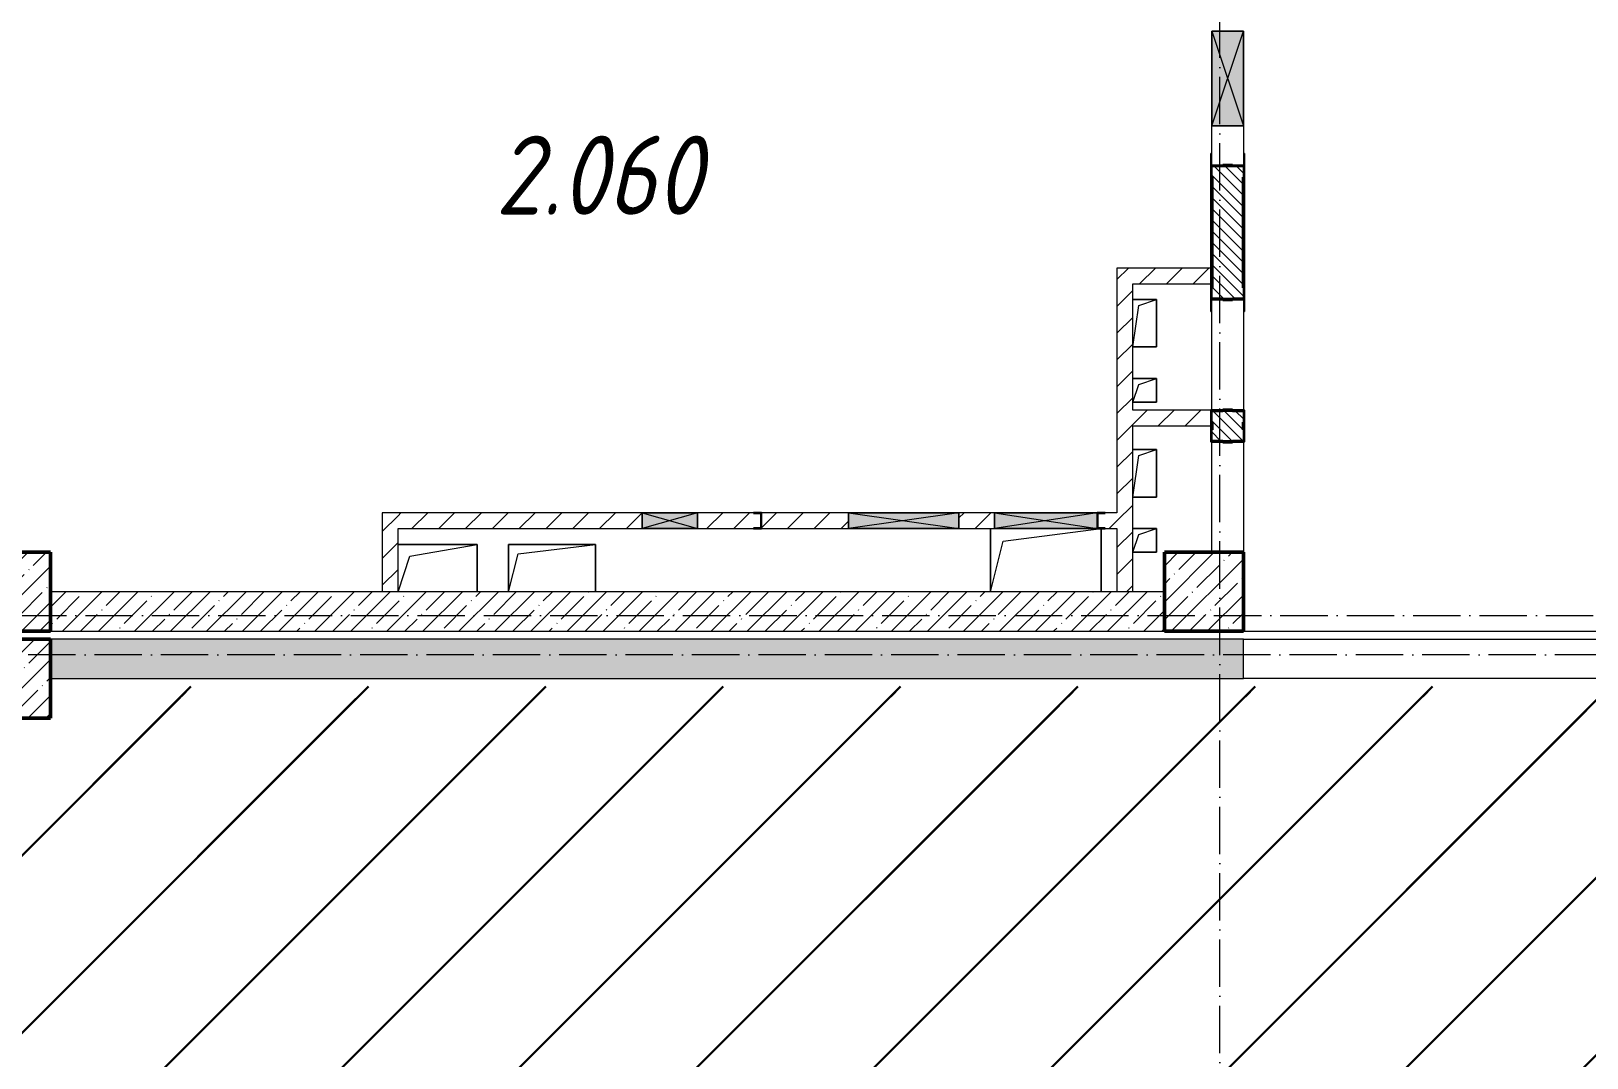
# Model space of a CAD drawing. Header units: millimetres. Extents: x -17017 to 628417, y -109036 to 199237.
# Drawn here: x 514496 to 524342, y 97614 to 104115 of the extents above; entities that cross this region are included whole.
import ezdxf

# ---------------------------------------------------------------- set-up
doc = ezdxf.new("R2010")
doc.units = ezdxf.units.MM
doc.linetypes.add('50_200_ШТРИХ_1Т_ш5_п1_п1_', pattern=[700, 500, -100, 0, -100])
for name, color, linetype, lineweight in [('3.1) ЖБ окна 1.2 м', 102, 'Continuous', 30), ('A-DETL-GENF-OTLN', 7, 'Continuous', 9), ('A-FLOR-____-OTLN', 7, 'Continuous', 9), ('A-GENM-____-MCUT', 7, 'Continuous', 25), ('A-GENM-____-OTLN', 7, 'Continuous', 9), ('A-GENM-____-OTLN-1', 7, 'Continuous', 25), ('A-GLAZ-____-OTLN', 7, 'Continuous', 9), ('A-WALL-____-MCUT-1', 7, 'Continuous', 9), ('A-WALL-____-MCUT-2', 7, 'Continuous', 50), ('A-WALL-____-OTLN', 7, 'Continuous', 9), ('A-WALL-____-PATT-1', 7, 'Continuous', 9), ('A-WALL-FNSH-MCUT-1', 7, 'Continuous', 9), ('I-WALL-____-OTLN', 7, 'Continuous', 9), ('S-COLS-____-MCUT', 7, 'Continuous', 50), ('S-COLS-____-OTLN', 7, 'Continuous', 9), ('S-GRID-____-OTLN-1', 7, '50_200_ШТРИХ_1Т_ш5_п1_п1_', 9), ('Марки помещений', 7, 'Continuous', 9), ('стяжа', 7, 'Continuous', 30)]:
    doc.layers.add(name, color=color, linetype=linetype, lineweight=lineweight)
doc.styles.add('ISOCPEUR_I_3', font='isocpeui.ttf', dxfattribs={"width": 0.85, "height": 2.2})
pattern_1 = [(45, (524287.85, 195180.7), (-561.266, 561.266), [])]
pattern_2 = [(45, (516567.8, 90784.41), (-84.8528, 84.8528), [])]
pattern_3 = [(45, (516567.8, 90784.41), (-114.0493, 114.0493), []), (45, (516681.85, 90784.41), (-114.0493, 114.0493), [201.612, -40.322, 3.353, -36.97])]

# ---------------------------------------------------------------- blocks, each defined once
blk = doc.blocks.new('BSC_Колонна _Прямоугольная - 500х500-V42-АР1_План отверстий 2 этажа в осях 1-64_А-ГГ')
at = {"layer": 'S-COLS-____-OTLN'}
h = blk.add_hatch(dxfattribs=at)
h.set_pattern_fill('FP_71', color=256, style=0, pattern_type=2)
h.set_pattern_definition([(45, (2200, -9781.04), (-114.0493, 114.0493), []), (45, (2314.05, -9781.04), (-114.0493, 114.0493), [201.612, -40.322, 3.353, -36.97])])
h.paths.add_polyline_path([(-250, -250), (250, -250), (250, 250), (-250, 250)], flags=0)
at = {"layer": 'S-COLS-____-MCUT'}
for p, q in [((250, 250), (-250, 250)), ((-250, 250), (-250, -250)), ((250, -250), (250, 250)), ((-250, -250), (250, -250))]:
    blk.add_line(p, q, dxfattribs=at)
blk = doc.blocks.new('BSC_Колонна _Прямоугольная - 500х500-V43-АР1_План отверстий 2 этажа в осях 1-64_А-ГГ')
at = {"layer": 'S-COLS-____-OTLN'}
h = blk.add_hatch(dxfattribs=at)
h.set_pattern_fill('FP_72', color=256, style=0, pattern_type=2)
h.set_pattern_definition([(45, (-5350, -9781.04), (-114.0493, 114.0493), []), (45, (-5235.95, -9781.04), (-114.0493, 114.0493), [201.613, -40.323, 3.353, -36.97])])
h.paths.add_polyline_path([(-250, -250), (250, -250), (250, 250), (-250, 250)], flags=0)
at = {"layer": 'S-COLS-____-MCUT'}
for p, q in [((250, 250), (-250, 250)), ((-250, 250), (-250, -250)), ((250, -250), (250, 250)), ((-250, -250), (250, -250))]:
    blk.add_line(p, q, dxfattribs=at)
blk = doc.blocks.new('BSC_Колонна _Прямоугольная - 500х500-V137-АР1_План отверстий 2 этажа в осях 1-64_А-ГГ')
at = {"layer": 'S-COLS-____-OTLN'}
h = blk.add_hatch(dxfattribs=at)
h.set_pattern_fill('FP_167', color=256, style=0, pattern_type=2)
h.set_pattern_definition([(45, (2200, -9231.04), (-114.0493, 114.0493), []), (45, (2314.05, -9231.04), (-114.0493, 114.0493), [201.612, -40.322, 3.353, -36.97])])
h.paths.add_polyline_path([(-250, -250), (250, -250), (250, 250), (-250, 250), (-250, 104.8)], flags=0)
at = {"layer": 'S-COLS-____-MCUT'}
for p, q in [((250, 250), (-250, 250)), ((-250, 250), (-250, -250)), ((250, -250), (250, 250)), ((-250, -250), (250, -250))]:
    blk.add_line(p, q, dxfattribs=at)
blk = doc.blocks.new('Фахверк_СКБ_Уголок - 200_3960_зеркало-28268689-АР1_План отверстий 2 этажа в осях 1-64_А-ГГ')
at = {"layer": 'A-GENM-____-MCUT'}
for p, q in [((200, 156), (125, 156)), ((125, 156), (125, 81)), ((131, 81), (131, 150)), ((131, 150), (200, 150)), ((200, 150), (200, 156)), ((125, 81), (131, 81)), ((131, 19), (125, 19)), ((125, 19), (125, -56)), ((131, -50), (131, 19)), ((125, -56), (200, -56)), ((200, -50), (131, -50)), ((200, -56), (200, -50))]:
    blk.add_line(p, q, dxfattribs=at)
blk = doc.blocks.new('154_Стойка_СКБ_Уголок - СМ-2180_200-28268025-АР1_План отверстий 2 этажа в осях 1-64_А-ГГ')
at = {"layer": 'A-GENM-____-MCUT'}
for p, q in [((125, 156), (125, 81)), ((200, 156), (125, 156)), ((131, 81), (131, 150)), ((131, 150), (200, 150)), ((200, 150), (200, 156)), ((125, 81), (131, 81)), ((131, 19), (125, 19)), ((125, 19), (125, -56)), ((131, -50), (131, 19)), ((125, -56), (200, -56)), ((200, -50), (131, -50)), ((200, -56), (200, -50))]:
    blk.add_line(p, q, dxfattribs=at)
blk = doc.blocks.new('Стойка_Влож_Уголок_Опорный - Уголок-28213941-АР1_План отверстий 2 этажа в осях 1-64_А-ГГ')
at = {"layer": 'A-GENM-____-OTLN'}
for p, q in [((-212, -6), (-212, 0)), ((0, 0), (0, -6)), ((-212, -75), (-212, -6)), ((-212, -6), (-206, -6)), ((-212, -75), (-206, -75)), ((-6, -6), (0, -6)), ((-6, -75), (0, -75)), ((0, -6), (0, -75))]:
    blk.add_line(p, q, dxfattribs=at)
blk = doc.blocks.new('154_Фахверк_СКБ_Швеллер - Тип_100_3960-28318856-АР1_План отверстий 2 этажа в осях 1-64_А-ГГ')
at = {"layer": 'A-GENM-____-MCUT'}
for p, q in [((175, 50), (125, 50)), ((125, 50), (125, -50)), ((128, 47), (175, 47)), ((128, -47), (128, 47)), ((175, 47), (175, 50)), ((125, -50), (175, -50)), ((175, -47), (128, -47)), ((175, -50), (175, -47))]:
    blk.add_line(p, q, dxfattribs=at)
blk = doc.blocks.new('AR_Отверстие прямоугольное _в плите_ - AR_Отверстие прямоугольное _в плите_-V148-АР1_План отверстий 2 этажа в осях 1-64_А-ГГ')
at = {"layer": 'A-GENM-____-OTLN'}
for p, q in [((75, 75), (-75, 75)), ((-75, -75), (-37.5, 37.5)), ((-37.5, 37.5), (75, 75)), ((75, -75), (75, 75)), ((-75, -75), (75, -75))]:
    blk.add_line(p, q, dxfattribs=at)
blk = doc.blocks.new('AR_Отверстие прямоугольное _в плите_ - AR_Отверстие прямоугольное _в плите_-V149-АР1_План отверстий 2 этажа в осях 1-64_А-ГГ')
at = {"layer": 'A-GENM-____-OTLN'}
for p, q in [((75, 150), (-75, 150)), ((-75, -150), (-37.5, 112.5)), ((-37.5, 112.5), (75, 150)), ((75, -150), (75, 150)), ((-75, -150), (75, -150))]:
    blk.add_line(p, q, dxfattribs=at)
blk = doc.blocks.new('AR_Отверстие прямоугольное _в плите_ - AR_Отверстие прямоугольное _в плите_-30552525-АР1_План отверстий 2 этажа в осях 1-64_А-ГГ')
at = {"layer": 'A-GENM-____-OTLN'}
for p, q in [((-350, 200), (-350, -200)), ((-270, 120), (350, 200)), ((350, -200), (350, 200)), ((-350, -200), (-270, 120))]:
    blk.add_line(p, q, dxfattribs=at)
blk = doc.blocks.new('AR_Отверстие прямоугольное _в плите_ - AR_Отверстие прямоугольное _в плите_-30459267-АР1_План отверстий 2 этажа в осях 1-64_А-ГГ')
at = {"layer": 'A-GENM-____-OTLN'}
for p, q in [((250, 150), (-250, 150)), ((-175, 75), (250, 150)), ((250, -150), (250, 150)), ((-250, -150), (-175, 75))]:
    blk.add_line(p, q, dxfattribs=at)
blk = doc.blocks.new('AR_Отверстие прямоугольное _в плите_ - AR_Отверстие прямоугольное _в плите_-30552596-АР1_План отверстий 2 этажа в осях 1-64_А-ГГ')
at = {"layer": 'A-GENM-____-OTLN'}
for p, q in [((275, 150), (-275, 150)), ((-275, 150), (-275, -150)), ((-215, 90), (275, 150)), ((275, -150), (275, 150)), ((-275, -150), (-215, 90))]:
    blk.add_line(p, q, dxfattribs=at)
blk = doc.blocks.new('AR_Отверстие прямоугольное _в стене_ - AR_Отверстие прямоугольное _в стене__ОВ-36887039-АР1_План отверстий 2 этажа в осях 1-64_А-ГГ')
at = {"layer": 'A-GLAZ-____-OTLN'}
blk.add_hatch(color=256, dxfattribs=at).paths.add_polyline_path([(325, -50), (325, 50), (-325, 50), (-325, -50), (55, -50)], flags=0)
at = {"layer": 'A-DETL-GENF-OTLN'}
for p, q in [((-325, -50), (-325, 50)), ((-325, 50), (325, 50)), ((325, 50), (-325, -50)), ((-325, 50), (325, -50)), ((325, 50), (-325, 50)), ((-325, 50), (-325, -50)), ((325, 50), (325, -50)), ((325, -50), (325, 50)), ((325, -50), (-325, -50)), ((-325, -50), (325, -50))]:
    blk.add_line(p, q, dxfattribs=at)
blk = doc.blocks.new('AR_Отверстие прямоугольное _в стене__БезПР - AR_Отверстие прямоугольное _в стене__БезПР-36429042-АР1_План отверстий 2 этажа в осях 1-64_А-ГГ')
at = {"layer": 'A-GLAZ-____-OTLN'}
blk.add_hatch(color=256, dxfattribs=at).paths.add_polyline_path([(-350, -50), (350, -50), (350, 50), (-350, 50)], flags=0)
at = {"layer": 'A-DETL-GENF-OTLN'}
for p, q in [((-350, -50), (-350, 50)), ((-350, 50), (350, 50)), ((350, 50), (-350, -50)), ((-350, 50), (350, -50)), ((350, 50), (-350, 50)), ((-350, 50), (-350, -50)), ((350, 50), (350, -50)), ((350, -50), (350, 50)), ((350, -50), (-350, -50)), ((-350, -50), (350, -50))]:
    blk.add_line(p, q, dxfattribs=at)
at = {"layer": 'A-GLAZ-____-OTLN'}
blk.add_line((350, 50), (-350, 50), dxfattribs=at)
blk = doc.blocks.new('AR_Отверстие прямоугольное _в стене__БезПР - AR_Отверстие прямоугольное _в стене__БезПР-36788977-АР1_План отверстий 2 этажа в осях 1-64_А-ГГ')
at = {"layer": 'A-GLAZ-____-OTLN'}
blk.add_hatch(color=256, dxfattribs=at).paths.add_polyline_path([(175, -50), (175, 50), (-175, 50), (-175, -50)], flags=0)
at = {"layer": 'A-DETL-GENF-OTLN'}
for p, q in [((-175, -50), (-175, 50)), ((-175, 50), (175, 50)), ((175, 50), (-175, -50)), ((-175, 50), (175, -50)), ((175, 50), (-175, 50)), ((-175, 50), (-175, -50)), ((175, 50), (175, -50)), ((175, -50), (175, 50)), ((175, -50), (-175, -50)), ((-175, -50), (175, -50))]:
    blk.add_line(p, q, dxfattribs=at)
at = {"layer": 'A-GLAZ-____-OTLN'}
blk.add_line((175, 50), (-175, 50), dxfattribs=at)
blk = doc.blocks.new('AR_Отверстие прямоугольное _в стене_ - AR_Отверстие прямоугольное _в стене__ОВ-36870782-АР1_План отверстий 2 этажа в осях 1-64_А-ГГ')
at = {"layer": 'A-GLAZ-____-OTLN'}
blk.add_hatch(color=256, dxfattribs=at).paths.add_polyline_path([(-300, 100), (-300, -100), (300, -100), (300, 100)], flags=0)
at = {"layer": 'A-DETL-GENF-OTLN'}
for p, q in [((-300, -100), (-300, 100)), ((-300, 100), (300, 100)), ((300, 100), (-300, -100)), ((-300, 100), (300, -100)), ((300, 100), (-300, 100)), ((-300, 100), (-300, -100)), ((300, 100), (300, -100)), ((300, -100), (300, 100)), ((300, -100), (-300, -100)), ((-300, -100), (300, -100))]:
    blk.add_line(p, q, dxfattribs=at)
blk = doc.blocks.new('154_Фахверк_СКБ_Швеллер - Тип_100_3960_зеркало-V199-АР1_План отверстий 2 этажа в осях 1-64_А-ГГ')
at = {"layer": 'A-GENM-____-MCUT'}
for p, q in [((175, 50), (125, 50)), ((128, 47), (175, 47)), ((128, -47), (128, 47)), ((175, 47), (175, 50)), ((125, -50), (175, -50)), ((175, -47), (128, -47)), ((175, -50), (175, -47))]:
    blk.add_line(p, q, dxfattribs=at)
blk = doc.blocks.new('2этаж')
at = {"layer": 'S-GRID-____-OTLN-1', "color": 251, "ltscale": 0.6, "true_color": 0x636466}
for p, q in [((-10141.7, 454533.3), (-10141.7, 508896.9)), ((-20260.4, 468647), (8278.9, 468647)), ((88482.7, 468397), (-20037.2, 468397))]:
    blk.add_line(p, q, dxfattribs=at)

msp = doc.modelspace()

# ---------------------------------------------------------------- hatches: boundary and pattern name
at = {"layer": 'A-WALL-____-PATT-1'}
h = msp.add_hatch(dxfattribs=at)
h.set_pattern_fill('FP_6', color=256, style=0, pattern_type=2)
h.set_pattern_definition([(135, (516567.8, 90784.41), (-35.35534, -35.35534), [])])
h.paths.add_polyline_path([(522098.8, 101515.5), (522098.8, 101521.5), (522167.8, 101521.5), (522167.8, 101709.5), (522098.8, 101709.5), (522098.8, 101715.5), (522036.8, 101715.5), (522036.8, 101709.5), (521967.8, 101709.5), (521967.8, 101521.5), (522036.8, 101521.5), (522036.8, 101515.5)], flags=0)
h.paths.add_polyline_path([(522036.8, 102415.5), (522098.8, 102415.5), (522098.8, 102421.5), (522167.8, 102421.5), (522167.8, 103259.5), (522098.8, 103259.5), (522098.8, 103265.5), (522036.8, 103265.5), (522036.8, 103259.5), (521967.8, 103259.5), (521967.8, 102421.5), (522036.8, 102421.5)], flags=0)
h.paths.add_polyline_path([(522098.8, 104415.5), (522167.8, 104415.5), (522167.8, 104715.5), (521967.8, 104715.5), (521967.8, 104415.5), (522036.8, 104415.5)], flags=0)
h = msp.add_hatch(dxfattribs=at)
h.set_pattern_fill('FP_4', color=256, style=0, pattern_type=2)
h.set_pattern_definition(pattern_2)
h.paths.add_polyline_path([(521367.8, 100565.5), (521467.8, 100565.5), (521467.8, 102615.5), (521367.8, 102615.5), (521367.8, 100965.5)], flags=0)
h = msp.add_hatch(dxfattribs=at)
h.set_pattern_fill('FP_4', color=256, style=0, pattern_type=2)
h.set_pattern_definition(pattern_2)
h.paths.add_polyline_path([(521967.8, 102515.5), (521967.8, 102615.5), (521467.8, 102615.5), (521467.8, 102515.5), (521856.5, 102515.5)], flags=0)
h = msp.add_hatch(dxfattribs=at)
h.set_pattern_fill('FP_4', color=256, style=0, pattern_type=2)
h.set_pattern_definition(pattern_2)
h.paths.add_polyline_path([(521967.8, 101615.5), (521967.8, 101640.5), (521961.8, 101640.5), (521961.8, 101715.5), (521467.8, 101715.5), (521467.8, 101615.5), (521961.8, 101615.5)], flags=0)
h = msp.add_hatch(dxfattribs=at)
h.set_pattern_fill('FP_4', color=256, style=0, pattern_type=2)
h.set_pattern_definition(pattern_2)
h.paths.add_polyline_path([(516817.8, 100565.5), (516817.8, 101065.5), (516717.8, 101065.5), (516717.8, 100565.5)], flags=0)
h = msp.add_hatch(dxfattribs=at)
h.set_pattern_fill('FP_4', color=256, style=0, pattern_type=2)
h.set_pattern_definition(pattern_2)
h.paths.add_polyline_path([(521292.8, 100965.5), (521367.8, 100965.5), (521367.8, 101065.5), (521292.8, 101065.5), (521292.8, 101062.5), (521245.8, 101062.5), (521245.8, 100968.5), (521292.8, 100968.5)], flags=0)
h.paths.add_polyline_path([(519667.8, 100965.5), (519667.8, 101065.5), (519117.8, 101065.5), (519117.8, 100965.5)], flags=0)
h.paths.add_polyline_path([(520367.8, 100965.5), (520592.8, 100965.5), (520592.8, 101065.5), (520367.8, 101065.5)], flags=0)
h.paths.add_polyline_path([(518362.8, 100965.5), (518362.8, 101065.5), (516817.8, 101065.5), (516817.8, 100965.5)], flags=0)
h.paths.add_polyline_path([(518712.8, 100965.5), (519067.8, 100965.5), (519067.8, 100968.5), (519114.8, 100968.5), (519114.8, 101062.5), (519067.8, 101062.5), (519067.8, 101065.5), (518712.8, 101065.5), (518712.8, 100968.5)], flags=0)
h = msp.add_hatch(dxfattribs=at)
h.set_pattern_fill('FP_25', color=256, style=0, pattern_type=2)
h.set_pattern_definition(pattern_3)
h.paths.add_polyline_path([(520972.8, 100315.5), (521667.8, 100315.5), (521667.8, 100565.5), (514617.8, 100565.5), (514617.8, 100315.5), (520089, 100315.5)], flags=0)
h = msp.add_hatch(dxfattribs=at)
h.set_pattern_fill('FP_25', color=256, style=0, pattern_type=2)
h.set_pattern_definition(pattern_3)
h.paths.add_polyline_path([(539217.8, 100015.5), (540117.8, 100015.5), (540117.8, 100265.5), (539217.8, 100265.5)], flags=0)
h.paths.add_polyline_path([(537117.8, 100015.5), (537117.8, 100265.5), (529467.8, 100265.5), (529467.8, 100015.5), (534228.8, 100015.5)], flags=0)
h.paths.add_polyline_path([(527367.8, 100015.5), (527367.8, 100265.5), (526167.8, 100265.5), (526167.8, 100015.5), (527158.9, 100015.5)], flags=0)
h.paths.add_polyline_path([(521856.5, 100015.5), (522167.8, 100015.5), (522167.8, 100265.5), (514617.8, 100265.5), (514617.8, 100015.5), (520089, 100015.5)], flags=0)
at = {"layer": 'стяжа'}
h = msp.add_hatch(dxfattribs=at)
h.set_pattern_fill('ANSI31', color=5, scale=250)
h.set_pattern_definition(pattern_1)
h.paths.add_polyline_path([(555123.4, 99965.5), (514249.8, 99965.5), (514249.8, 96855.5), (555123.4, 96855.5)])
h.paths.add_polyline_path([(531467.8, 96265.5), (545867.8, 96265.5), (545867.8, 89465.5), (531467.8, 89465.5)])
h.paths.add_polyline_path([(545867.8, 96015.5), (597675.2, 96015.5), (597675.2, 89115.3), (545867.8, 89115.3)])
h = msp.add_hatch(dxfattribs=at)
h.set_pattern_fill('ANSI31', color=5, scale=250)
h.set_pattern_definition(pattern_1)
h.paths.add_polyline_path([(597675.2, 89115.3), (545867.8, 89115.3), (531467.8, 89465.5), (531467.8, 96855.5), (514249.8, 96855.5), (514249.8, 99965.5), (555123.4, 99965.5), (555123.4, 96015.5), (597675.2, 96015.5)])
h.paths.add_polyline_path([(536867.8, 89343), (536879.8, 89343), (536879.8, 89368), (536867.8, 89368)], flags=16)
h.paths.add_polyline_path([(536867.8, 96065.5), (536867.8, 94865.5), (536867.8, 93529.3, -2.052883), (536898.8, 93553.5, -0.372712), (536767.8, 93582.5), (536767.8, 94819.5), (536872, 96065.5)], flags=0)
h.paths.add_polyline_path([(538199.8, 96572.8, -0.625627), (538317.8, 96815.4), (538199.8, 96844.9)], flags=16)
h.paths.add_polyline_path([(538079.8, 96765.5), (537979.8, 96765.5), (537979.8, 96465.5), (538079.8, 96465.5)], flags=16)
h.paths.add_polyline_path([(538288.5, 96277.5, -1), (538337.1, 96265.5), (538517.8, 96265.5), (538517.8, 96277.5)], flags=16)
h.paths.add_polyline_path([(537867.8, 96977.5), (538079.8, 96977.5), (538199.8, 97118.2), (537867.8, 97118.2)], flags=16)
h.paths.add_polyline_path([(516417.8, 96977.5), (519857.8, 96981.5), (516417.8, 96981.5), (516410.9, 96977.5)], flags=16)
h.paths.add_polyline_path([(514617.8, 97657.5), (514617.8, 97115.5), (514729.8, 96977.5), (514729.8, 97657.5)], flags=16)
h.paths.add_polyline_path([(514367.8, 97565.5), (514597.8, 97115.5), (514597.8, 97545.5), (514398.6, 98978.7, -0.526622), (514367.8, 98951.3)], flags=16)
h.paths.add_polyline_path([(545979.8, 99753.5), (545367.8, 99753.5), (545255.8, 99653.5), (545979.8, 99653.5)], flags=16)
h.paths.add_polyline_path([(552967.8, 96877.5), (552967.8, 96865.5), (554367.8, 96865.5), (554430.8, 96877.5)], flags=16)
h.paths.add_polyline_path([(539799.8, 96425.5), (539799.8, 96065.5), (538867.8, 96065.5), (538555.8, 96065.5), (538555.8, 97118.2), (538867.8, 97118.2), (538867.8, 96877.5), (540292.8, 96877.5), (540292.8, 96425.5)], flags=16)
h.paths.add_polyline_path([(538667.8, 96877.5), (538655.8, 96877.5), (538655.8, 96865.5), (538667.8, 96265.5)], flags=0)
h.paths.add_polyline_path([(537967.8, 96265.5), (538667.8, 96265.5), (539017.8, 96665.5), (538867.8, 96665.5)], flags=16)
h.paths.add_polyline_path([(539896.3, 96653.5, -1), (539847.7, 96665.5), (539579.8, 96665.5), (539579.8, 96653.5)], flags=0)
h.paths.add_polyline_path([(539567.8, 96865.5), (539567.8, 96065.5), (539467.8, 96065.5), (539467.8, 96165.5), (539467.8, 96865.5)], flags=0)
h.paths.add_polyline_path([(542355.8, 96265.5), (542367.8, 96265.5), (542367.8, 96365.5), (542355.8, 96653.5)], flags=16)
h.paths.add_polyline_path([(545467.8, 96115.5), (546767.8, 96115.5), (546767.8, 96665.5), (545967.8, 96665.5), (545467.8, 96691.8)], flags=0)
h.paths.add_polyline_path([(542042.8, 96865.5), (542042.8, 96665.5), (542367.8, 96665.5), (542367.8, 96865.5)], flags=16)
h.paths.add_polyline_path([(542867.8, 96365.5), (545467.8, 96365.5), (545467.8, 96015.5), (546867.8, 96015.5), (546867.8, 96665.5), (546767.8, 96665.5), (546742.8, 96665.5), (545921.3, 96877.5), (546667.8, 96877.5), (547667.8, 96877.5), (549292.8, 96877.5), (549292.8, 96665.5), (549267.8, 96665.5), (549267.8, 96015.5), (547867.8, 96015.5), (547767.8, 96015.5), (545367.8, 96015.5)], flags=16)
h.paths.add_polyline_path([(542867.8, 96665.5), (545367.8, 96665.5), (545367.8, 96865.5), (542867.8, 96865.5)], flags=16)
h.paths.add_polyline_path([(514729.8, 99903.5), (514729.8, 99653.5), (514367.8, 99653.5), (514367.8, 99903.5), (542255.8, 99903.5), (542867.8, 99753.5), (542867.8, 99903.5), (545255.8, 99903.5), (545867.8, 99765.5), (545255.8, 99765.5), (545255.8, 99903.5), (543315.8, 99903.5), (543315.8, 99653.5), (542255.8, 99653.5)], flags=16)
h.paths.add_polyline_path([(535767.8, 96865.5), (535767.8, 96665.5), (536367.8, 96665.5), (535667.8, 96846.1), (535667.8, 96665.5), (535767.8, 96665.5), (536367.8, 96865.5)], flags=16)
h.paths.add_polyline_path([(535667.8, 96265.5), (535667.8, 96365.5), (536667.8, 96365.5), (536667.8, 96265.5), (536667.8, 96053.5), (536655.8, 96053.5)], flags=16)
h.paths.add_polyline_path([(544262.2, 93301.5, -1), (543782.2, 93301.5, -1)], flags=0)
h.paths.add_polyline_path([(545057.4, 98007.9, -1), (545537.4, 98007.9, -1)], flags=16)
h.paths.add_polyline_path([(546667.8, 96865.5), (547667.8, 96865.5), (547867.8, 96865.5), (547867.8, 96115.5), (547767.8, 96015.5), (547767.8, 96665.5), (546967.8, 96665.5), (545967.8, 96865.5)], flags=0)
h.paths.add_polyline_path([(551255.8, 99903.5), (551867.8, 99765.5), (551867.8, 99903.5), (554255.8, 99903.5), (555002.8, 99765.5), (555067.8, 99765.5), (555067.8, 99653.5), (554255.8, 99653.5), (552315.8, 99903.5), (552315.8, 99653.5), (551255.8, 99653.5), (545979.8, 99903.5)], flags=16)
h.paths.add_polyline_path([(535237.3, 94778.2, -1), (534757.3, 94778.2, -1)], flags=0)
h.paths.add_polyline_path([(543367.8, 89365.5), (542867.8, 89365.5), (542867.8, 89340.5), (543342.8, 89340.5)], flags=16)
h.paths.add_polyline_path([(545365.3, 89440.5), (545842.8, 89440.5), (545867.8, 89465.5), (545365.3, 89465.5)], flags=16)
h.paths.add_polyline_path([(545879.8, 89127.5), (545879.8, 89385.5), (545867.8, 89385.5), (545867.8, 89365.5)], flags=16)
h.paths.add_polyline_path([(546567.8, 89127.5), (548367.8, 89127.5), (549567.8, 89127.5), (551355.8, 89127.5), (551832.5, 89443), (551390.3, 89443), (551390.3, 89115.5), (549567.8, 89115.5), (548442.8, 89115.5), (546567.8, 89115.5), (545879.8, 89127.5)], flags=16)
h.paths.add_polyline_path([(551067.8, 96665.5), (551367.8, 96665.5), (551367.8, 96865.5), (551067.8, 96865.5)], flags=16)
h.paths.add_polyline_path([(550967.8, 95965.5), (551367.8, 95965.5), (551367.8, 96065.5), (551067.8, 96065.5)], flags=16)
h.paths.add_polyline_path([(550967.8, 96065.5), (550967.8, 95953.5), (550955.8, 95953.5), (550955.8, 96865.5), (550967.8, 96865.5)], flags=16)
h.paths.add_polyline_path([(554767.8, 95965.5), (554867.8, 95965.5), (554867.8, 96065.5), (554767.8, 96065.5)], flags=0)
h.paths.add_polyline_path([(551467.8, 96665.5), (554767.8, 96665.5), (554767.8, 95965.5), (554879.8, 95953.5), (554879.8, 95965.5), (552967.8, 95965.5), (551367.8, 95965.5), (551367.8, 96065.5), (551467.8, 96065.5)], flags=16)
h.paths.add_polyline_path([(552867.8, 96865.5), (552867.8, 96665.5), (552967.8, 96665.5), (554367.8, 96865.5)], flags=16)
h.paths.add_polyline_path([(554355.8, 89115.5), (554367.8, 89115.5), (554415.9, 89127.5), (554355.8, 89127.5)], flags=16)
h.paths.add_polyline_path([(552567.8, 89127.5), (554355.8, 89115.5), (552567.8, 89115.5), (551879.8, 89127.5)], flags=16)
h.paths.add_polyline_path([(551870.3, 89365.5), (551845.3, 89365.5), (551845.3, 89443), (551870.3, 89468)], flags=16)
h.paths.add_polyline_path([(524942.8, 96977.5), (521867.8, 96977.5), (521667.8, 96865.5), (521867.8, 96865.5)], flags=16)
h.paths.add_polyline_path([(526967.8, 96865.5), (526442.8, 96865.5), (524942.8, 96977.5), (526642.8, 96977.5)], flags=16)
h.paths.add_polyline_path([(557592.8, 89340.5), (557567.8, 89365.5), (557567.8, 89121.5), (557592.8, 89121.5)], flags=0)
h.paths.add_polyline_path([(555767.8, 89115.5), (557567.8, 89115.5), (558417.8, 89375), (557917.8, 89375), (557917.8, 89365.5), (557567.8, 89365.5)], flags=16)
h.paths.add_polyline_path([(555742.8, 89340.5), (555767.8, 89365.5), (555417.8, 89365.5), (555417.8, 89340.5)], flags=16)
h.paths.add_polyline_path([(561267.8, 89368), (561267.8, 92790.5), (561067.9, 89368)], flags=16)
h.paths.add_polyline_path([(561770.3, 89343), (561770.3, 89377.5), (561417.8, 89377.5), (561417.8, 89343)], flags=16)
h.paths.add_polyline_path([(558755.3, 89121.5), (558767.8, 89121.5), (558767.8, 89127.5), (558755.3, 89127.5)], flags=16)
h.paths.add_polyline_path([(560905.8, 89377.5), (561267.8, 92790.5), (561267.8, 89115.5), (560642.8, 89115.5), (558767.8, 89115.5), (558742.8, 89133.3), (558742.8, 89127.5), (560567.8, 89127.5), (560905.8, 89300.6)], flags=16)
h.paths.add_polyline_path([(521867.8, 96977.5), (519867.8, 96977.5), (519517.8, 96865.5), (520067.8, 96865.5)], flags=16)
h.paths.add_polyline_path([(560567.8, 89127.5), (560905.8, 89127.5), (560917.8, 89115.5), (560642.8, 89115.5)], flags=0)
h.paths.add_polyline_path([(575567.8, 89227.5), (570857.8, 89227.5), (570777.4, 89127.5), (575567.8, 89127.5), (575567.8, 89127.5)], flags=16)
h.paths.add_polyline_path([(569567.8, 89127.5), (569587.8, 89127.5), (569587.8, 89227.5), (569567.8, 89227.5)], flags=16)
h.paths.add_polyline_path([(563567.8, 89127.5), (564767.8, 89127.5), (566565.3, 89127.5), (566565.3, 89377.5), (567055.8, 89377.5), (567067.8, 89380), (567067.8, 94740.5), (567067.8, 95965.5), (567379.8, 96021.4), (567379.8, 89477.5), (567529.8, 89477.5), (569637.7, 89115.5), (567379.8, 89115.5), (567379.8, 89343), (566590.3, 89343), (566590.3, 89115.5), (564767.8, 89115.5), (563642.8, 89115.5), (561773.8, 89115.5), (561773.8, 89127.5)], flags=16)
h.paths.add_polyline_path([(566567.8, 89115.5), (566567.8, 89127.5), (566565.3, 89127.5), (564767.8, 89115.5)], flags=0)
h.paths.add_polyline_path([(564515.2, 91248.2, -1), (564995.2, 91248.2, -1)], flags=16)
h.paths.add_polyline_path([(567067.8, 89368), (566917.8, 89368), (566917.8, 89365.5), (567067.8, 89365.5)], flags=0)
h.paths.add_polyline_path([(569567.8, 89115.5), (570314, 89345.5), (569587.8, 89345.5), (569457.8, 89329), (569457.8, 89115.5)], flags=16)
h.paths.add_polyline_path([(569457.8, 89477.5), (570857.8, 89477.5), (570857.8, 89227.5), (570767.8, 89121.5), (570767.8, 89127.5), (570747.8, 89127.5), (569870.6, 89365.5), (569567.8, 89365.5)], flags=16)
h.paths.add_polyline_path([(588539.1, 89477.5), (588287.8, 89377.5), (588979.8, 89377.5), (589099.1, 89477.5)], flags=16)
h.paths.add_polyline_path([(578567.8, 89127.5), (578587.8, 89127.5), (578587.8, 89227.5), (578567.8, 89227.5)], flags=0)
h.paths.add_polyline_path([(578567.8, 89127.5), (579309, 89345.5), (578587.8, 89345.5), (578457.8, 89329), (578457.8, 89127.5)], flags=0)
h.paths.add_polyline_path([(575587.8, 89127.5), (575567.8, 89127.5), (575567.8, 89121.5), (575587.8, 89121.5)], flags=16)
h.paths.add_polyline_path([(575467.8, 89377.5), (576527.8, 89377.5), (576527.8, 89127.5), (576767.8, 89127.5), (578567.8, 89115.5), (576767.8, 89115.5), (576429.8, 89127.5), (576429.8, 89377.5), (575917.8, 89377.5), (575917.8, 89115.5), (575642.8, 89115.5), (575583, 89365.5), (575467.8, 89365.5)], flags=16)
h.paths.add_polyline_path([(575989.2, 91546.1, -1), (576469.2, 91546.1, -1)], flags=16)
h.paths.add_polyline_path([(578457.8, 89477.5), (579857.8, 89477.5), (584477.8, 89227.5), (584477.8, 89477.5), (585517.8, 89477.5), (586982.1, 89227.5), (587459.8, 89227.5), (587459.8, 89477.5), (588219.8, 89477.5), (588287.8, 89465.5), (588287.8, 89377.5), (588287.8, 89115.5), (587642.8, 89115.5), (585767.8, 89115.5), (585429.8, 89127.5), (585429.8, 89377.5), (584917.8, 89377.5), (584917.8, 89115.5), (582767.8, 89115.5), (581642.8, 89115.5), (579767.8, 89115.5), (578863.1, 89365.5), (578567.8, 89365.5)], flags=16)
h.paths.add_polyline_path([(579747.8, 89127.5), (579747.8, 89121.5), (579767.8, 89121.5), (579767.8, 89127.5)], flags=16)
h.paths.add_polyline_path([(581567.8, 89127.5), (582767.8, 89127.5), (584567.8, 89127.5), (584567.8, 89365.5), (584917.8, 89365.5), (584917.8, 89115.5), (584642.8, 89115.5), (582767.8, 89115.5), (581642.8, 89115.5), (579767.8, 89127.5)], flags=16)
h.paths.add_polyline_path([(588219.8, 89577.5), (588219.8, 89445.5), (588267.8, 89445.5), (588539.8, 89577.5)], flags=16)
h.paths.add_polyline_path([(587587.8, 89127.5), (587567.8, 89127.5), (587567.8, 89121.5), (587587.8, 89121.5)], flags=0)
h.paths.add_polyline_path([(587567.8, 89115.5), (588094.5, 89345.5), (587587.8, 89345.5), (585767.8, 89115.5)], flags=16)
h.paths.add_polyline_path([(591355.8, 89477.5), (591355.8, 89377.5), (591967.8, 89377.5), (592079.8, 89477.5)], flags=16)
h.paths.add_polyline_path([(588967.8, 89127.5), (588979.8, 89127.5), (591455.8, 89127.5), (591467.8, 89115.5), (588967.8, 89115.5)], flags=16)
h.paths.add_polyline_path([(596867.8, 89365.5), (597467.8, 89365.5), (597467.8, 89485.5), (596867.8, 89485.5)], flags=16)
h.paths.add_polyline_path([(596842.8, 89115.5), (591979.8, 89115.5), (591979.8, 89227.5), (596867.8, 89227.5), (596967.8, 89247.1), (596967.8, 89345.5), (597467.8, 89345.5), (597467.8, 89115.5)], flags=16)
h.paths.add_polyline_path([(591979.8, 89127.5), (596767.8, 89127.5), (596987.8, 89127.5), (596987.8, 89115.5), (591979.8, 89115.5)], flags=0)
h.paths.add_polyline_path([(545867.8, 96015.5), (545867.8, 96265.5), (531467.8, 96265.5), (531467.8, 89465.5), (545867.8, 89465.5)], flags=16)
h.paths.add_polyline_path([(536852.1, 93541.2, -0.174623), (536786.2, 93563.4, -1.111514), (536736.8, 93558.2, -0.48712), (536767.8, 93582.5), (536767.8, 94819.5), (536867.8, 96015.5), (536867.8, 96065.5), (536770.8, 96065.5), (536667.8, 96065.5), (536667.8, 96053.5), (536655.8, 96053.5), (536655.8, 96065.5), (536767.8, 96065.5), (536864.8, 96065.5), (538667.8, 96065.5), (538867.8, 96065.5), (538867.8, 96165.5), (539467.8, 96165.5), (539467.8, 96065.5), (538867.8, 96065.5), (538555.8, 96065.5), (536872, 96065.5), (536867.8, 96015.5), (536867.8, 94865.5), (536867.8, 93577.8, -0.48712), (536898.8, 93553.5, -0.770165)], flags=0)
h.paths.add_polyline_path([(536867.8, 93529.3, -0.782881), (536867.8, 93577.8)], flags=0)
h.paths.add_polyline_path([(575799.4, 91312.7), (576479.2, 91312.7), (576479.2, 91792.7), (575799.4, 91792.7)], flags=24)
h.paths.add_polyline_path([(564325.5, 91014.8), (565014, 91014.8), (565014, 91494.8), (564325.5, 91494.8)], flags=24)
h.paths.add_polyline_path([(534580.5, 94544.8), (535237.9, 94544.8), (535237.9, 95024.8), (534580.5, 95024.8)], flags=8)
h.paths.add_polyline_path([(543592.5, 93068.1), (544273.4, 93068.1), (544273.4, 93548.1), (543592.5, 93548.1)], flags=8)
h.paths.add_polyline_path([(544867.6, 97774.5), (545548.3, 97774.5), (545548.3, 98254.5), (544867.6, 98254.5)], flags=24)

# ---------------------------------------------------------------- linework, layer by layer
at = {"layer": 'A-FLOR-____-OTLN'}
for p, q in [((521467.8, 102415.5), (521617.8, 102415.5)), ((521617.8, 102415.5), (521617.8, 102115.5)), ((521617.8, 102115.5), (521467.8, 102115.5)), ((521467.8, 101915.5), (521617.8, 101915.5)), ((521617.8, 101915.5), (521617.8, 101765.5)), ((521617.8, 101765.5), (521467.8, 101765.5)), ((521467.8, 101465.5), (521617.8, 101465.5)), ((521617.8, 101465.5), (521617.8, 101165.5)), ((521617.8, 101165.5), (521467.8, 101165.5)), ((520567.8, 100565.5), (520567.8, 100965.5)), ((521267.8, 100965.5), (521267.8, 100565.5)), ((521467.8, 100965.5), (521617.8, 100965.5)), ((521617.8, 100965.5), (521617.8, 100815.5)), ((516817.8, 100865.5), (517317.8, 100865.5)), ((517317.8, 100865.5), (517317.8, 100565.5)), ((517517.8, 100865.5), (518067.8, 100865.5)), ((517517.8, 100565.5), (517517.8, 100865.5)), ((518067.8, 100865.5), (518067.8, 100565.5)), ((521617.8, 100815.5), (521467.8, 100815.5)), ((522167.8, 100315.5), (526167.8, 100315.5))]:
    msp.add_line(p, q, dxfattribs=at)
at = {"layer": 'A-WALL-____-MCUT-1'}
for p, q in [((521667.8, 100565.5), (514617.8, 100565.5)), ((514617.8, 100315.5), (521667.8, 100315.5)), ((522167.8, 100265.5), (514617.8, 100265.5)), ((522167.8, 100015.5), (522167.8, 100265.5)), ((514617.8, 100015.5), (522167.8, 100015.5))]:
    msp.add_line(p, q, dxfattribs=at)
at = {"layer": 'A-WALL-____-MCUT-2'}
for p, q in [((521967.8, 103190.5), (521967.8, 102490.5)), ((522098.8, 103265.5), (522036.8, 103265.5)), ((522167.8, 102490.5), (522167.8, 103190.5)), ((522036.8, 102415.5), (522098.8, 102415.5)), ((522098.8, 101715.5), (522036.8, 101715.5)), ((521967.8, 101590.5), (521967.8, 101640.5)), ((522167.8, 101590.5), (522167.8, 101640.5)), ((522036.8, 101515.5), (522098.8, 101515.5))]:
    msp.add_line(p, q, dxfattribs=at)
at = {"layer": 'A-WALL-____-OTLN'}
for p, q in [((522167.8, 100265.5), (526167.8, 100265.5)), ((526167.8, 100015.5), (522167.8, 100015.5))]:
    msp.add_line(p, q, dxfattribs=at)
at = {"layer": 'A-WALL-FNSH-MCUT-1'}
for p, q in [((521367.8, 102615.5), (521367.8, 101065.5)), ((521967.8, 102615.5), (521367.8, 102615.5)), ((521467.8, 101715.5), (521467.8, 102515.5)), ((521467.8, 102515.5), (521967.8, 102515.5)), ((521961.8, 101715.5), (521467.8, 101715.5)), ((521467.8, 100565.5), (521467.8, 101615.5)), ((521467.8, 101615.5), (521967.8, 101615.5)), ((518362.8, 101065.5), (516717.8, 101065.5)), ((516717.8, 101065.5), (516717.8, 100565.5)), ((519067.8, 101065.5), (518712.8, 101065.5)), ((519667.8, 101065.5), (519117.8, 101065.5)), ((520592.8, 101065.5), (520367.8, 101065.5)), ((521367.8, 101065.5), (521292.8, 101065.5)), ((516817.8, 100965.5), (518362.8, 100965.5)), ((516817.8, 100565.5), (516817.8, 100965.5)), ((518712.8, 100965.5), (519067.8, 100965.5)), ((519117.8, 100965.5), (519667.8, 100965.5)), ((520367.8, 100965.5), (520592.8, 100965.5)), ((521292.8, 100965.5), (521367.8, 100965.5)), ((521367.8, 100965.5), (521367.8, 100565.5))]:
    msp.add_line(p, q, dxfattribs=at)
at = {"layer": 'I-WALL-____-OTLN'}
for p, q in [((521967.8, 103265.5), (521967.8, 103515.5)), ((522167.8, 103515.5), (522167.8, 103265.5)), ((521967.8, 101715.5), (521967.8, 102415.5)), ((522167.8, 102415.5), (522167.8, 101715.5)), ((521967.8, 100815.5), (521967.8, 101515.5)), ((522167.8, 101515.5), (522167.8, 100815.5))]:
    msp.add_line(p, q, dxfattribs=at)

# ---------------------------------------------------------------- block references
at = {"layer": '3.1) ЖБ окна 1.2 м'}
msp.add_blockref('2этаж', (532159.5, -368231.5), dxfattribs=at)
at = {"layer": 'A-GENM-____-OTLN', "rotation": 180}
msp.add_blockref('Стойка_Влож_Уголок_Опорный - Уголок-28213941-АР1_План отверстий 2 этажа в осях 1-64_А-ГГ', (521961.8, 103265.5), dxfattribs=at)
at = {"layer": 'A-GENM-____-OTLN'}
for name, p in [('AR_Отверстие прямоугольное _в плите_ - AR_Отверстие прямоугольное _в плите_-V149-АР1_План отверстий 2 этажа в осях 1-64_А-ГГ', (521542.8, 102265.5)), ('Стойка_Влож_Уголок_Опорный - Уголок-28213941-АР1_План отверстий 2 этажа в осях 1-64_А-ГГ', (522173.8, 102415.5)), ('AR_Отверстие прямоугольное _в плите_ - AR_Отверстие прямоугольное _в плите_-V148-АР1_План отверстий 2 этажа в осях 1-64_А-ГГ', (521542.8, 101840.5)), ('AR_Отверстие прямоугольное _в плите_ - AR_Отверстие прямоугольное _в плите_-V149-АР1_План отверстий 2 этажа в осях 1-64_А-ГГ', (521542.8, 101315.5)), ('AR_Отверстие прямоугольное _в плите_ - AR_Отверстие прямоугольное _в плите_-30552525-АР1_План отверстий 2 этажа в осях 1-64_А-ГГ', (520917.8, 100765.5)), ('AR_Отверстие прямоугольное _в плите_ - AR_Отверстие прямоугольное _в плите_-V148-АР1_План отверстий 2 этажа в осях 1-64_А-ГГ', (521542.8, 100890.5)), ('AR_Отверстие прямоугольное _в плите_ - AR_Отверстие прямоугольное _в плите_-30459267-АР1_План отверстий 2 этажа в осях 1-64_А-ГГ', (517067.8, 100715.5)), ('AR_Отверстие прямоугольное _в плите_ - AR_Отверстие прямоугольное _в плите_-30552596-АР1_План отверстий 2 этажа в осях 1-64_А-ГГ', (517792.8, 100715.5))]:
    msp.add_blockref(name, p, dxfattribs=at)
at = {"layer": 'A-GENM-____-OTLN-1'}
for name, p, rotation in [('154_Стойка_СКБ_Уголок - СМ-2180_200-28268025-АР1_План отверстий 2 этажа в осях 1-64_А-ГГ', (522017.8, 103390.5), 269.9999999999999), ('154_Стойка_СКБ_Уголок - СМ-2180_200-28268025-АР1_План отверстий 2 этажа в осях 1-64_А-ГГ', (522117.8, 102290.5), 89.99999999999991), ('Фахверк_СКБ_Уголок - 200_3960_зеркало-28268689-АР1_План отверстий 2 этажа в осях 1-64_А-ГГ', (522017.8, 101840.5), 269.9999999999999), ('Фахверк_СКБ_Уголок - 200_3960_зеркало-28268689-АР1_План отверстий 2 этажа в осях 1-64_А-ГГ', (522117.8, 101390.5), 89.99999999999991), ('154_Фахверк_СКБ_Швеллер - Тип_100_3960-28318856-АР1_План отверстий 2 этажа в осях 1-64_А-ГГ', (519242.8, 101015.5), 180)]:
    msp.add_blockref(name, p, dxfattribs=dict(at, rotation=rotation))
msp.add_blockref('154_Фахверк_СКБ_Швеллер - Тип_100_3960_зеркало-V199-АР1_План отверстий 2 этажа в осях 1-64_А-ГГ', (521117.8, 101015.5), dxfattribs=at)
at = {"layer": 'A-GLAZ-____-OTLN', "rotation": 89.99999999999991}
msp.add_blockref('AR_Отверстие прямоугольное _в стене_ - AR_Отверстие прямоугольное _в стене__ОВ-36870782-АР1_План отверстий 2 этажа в осях 1-64_А-ГГ', (522067.8, 103815.5), dxfattribs=at)
at = {"layer": 'A-GLAZ-____-OTLN'}
for name, p in [('AR_Отверстие прямоугольное _в стене__БезПР - AR_Отверстие прямоугольное _в стене__БезПР-36788977-АР1_План отверстий 2 этажа в осях 1-64_А-ГГ', (518537.8, 101015.5)), ('AR_Отверстие прямоугольное _в стене__БезПР - AR_Отверстие прямоугольное _в стене__БезПР-36429042-АР1_План отверстий 2 этажа в осях 1-64_А-ГГ', (520017.8, 101015.5)), ('AR_Отверстие прямоугольное _в стене_ - AR_Отверстие прямоугольное _в стене__ОВ-36887039-АР1_План отверстий 2 этажа в осях 1-64_А-ГГ', (520917.8, 101015.5))]:
    msp.add_blockref(name, p, dxfattribs=at)
at = {"layer": 'S-COLS-____-OTLN'}
for name, p in [('BSC_Колонна _Прямоугольная - 500х500-V42-АР1_План отверстий 2 этажа в осях 1-64_А-ГГ', (514367.8, 100565.5)), ('BSC_Колонна _Прямоугольная - 500х500-V43-АР1_План отверстий 2 этажа в осях 1-64_А-ГГ', (521917.8, 100565.5)), ('BSC_Колонна _Прямоугольная - 500х500-V137-АР1_План отверстий 2 этажа в осях 1-64_А-ГГ', (514367.8, 100015.5))]:
    msp.add_blockref(name, p, dxfattribs=at)

# ---------------------------------------------------------------- texts
at = {"layer": 'Марки помещений', "insert": (517433.9, 103453.4), "char_height": 500, "width": 785.654, "attachment_point": 1, "style": 'ISOCPEUR_I_3'}
msp.add_mtext('2.060', dxfattribs=at)

doc.saveas('drawing.dxf')
